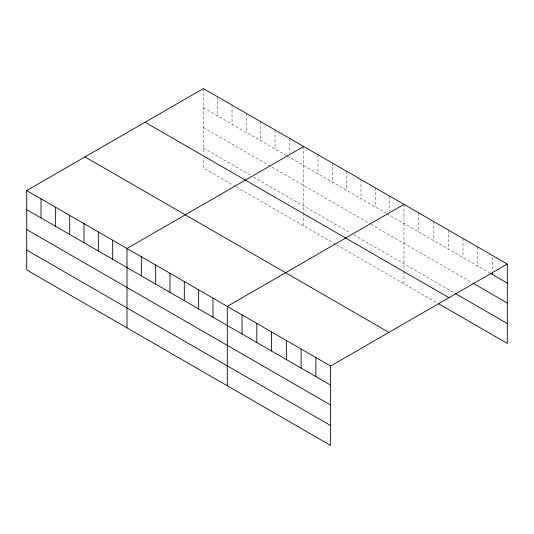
<?xml version="1.0" encoding="UTF-8"?>
<svg xmlns="http://www.w3.org/2000/svg" width="534" height="534" viewBox="0 0 534 534"><rect width="100%" height="100%" fill="white"/><g stroke="black" fill="none" stroke-linecap="round" stroke-linejoin="round"><path stroke-width="0.4" stroke-dasharray="2.67 2" d="M203.381 107.641L286.478 155.621M287.199 156.035L386.055 213.113M386.776 213.527L489.725 272.967M203.381 127.546L370.296 223.92M371.01 224.327L472.149 282.72M203.381 148.052L250.66 175.352M253.523 177.008L350.951 233.258M353.822 234.913L454.581 293.086M235.614 186.573L203.381 167.956L203.381 158.004M236.335 186.987L335.913 244.472M336.627 244.886L437.706 303.245M492.535 257.174L492.535 271.272M477.776 246.988L477.776 266.065M463.011 238.471L463.011 257.542M448.253 229.947L448.253 249.018M433.488 221.423L433.488 240.494M418.729 212.899L418.729 231.976M403.964 204.375L403.964 270.498M403.964 271.325L403.964 283.768M389.64 196.105L389.64 211.03M375.309 187.834L375.309 206.905M360.984 179.564L360.984 198.635M346.653 171.287L346.653 190.364M332.328 163.017L332.328 182.094M318.004 154.747L318.004 173.817M303.672 146.476L303.672 212.592M303.672 213.42L303.672 225.862M289.348 138.199L289.348 153.131M275.017 129.929L275.017 149.006M260.692 121.659L260.692 140.729M246.361 113.388L246.361 132.459M232.036 105.111L232.036 124.188M217.705 96.841L217.705 115.918M203.381 88.571L203.381 153.859"/><path stroke-width="0.8" d="M26.7 190.571L330.619 366.044L330.619 445.429L26.7 269.964L26.7 190.571L203.381 88.571L507.3 264.036L507.3 343.429L438.414 303.652M303.672 146.476L126.992 248.477L126.992 327.869M403.964 204.375L227.29 306.382L227.29 385.775M330.619 366.044L507.3 264.036M490.432 273.368L507.3 283.113M472.857 283.127L507.3 303.012M455.282 293.486L507.3 323.524M145.074 122.233L448.994 297.698M85.006 156.909L388.926 332.382M26.7 209.648L330.619 385.114M26.7 229.553L330.619 405.019M26.7 250.059L330.619 425.525M492.535 272.1L492.535 274.589M315.861 357.52L315.861 376.59M301.096 348.996L301.096 368.066M286.337 340.472L286.337 359.549M271.572 331.948L271.572 351.025M256.814 323.43L256.814 342.501M242.049 314.906L242.049 333.977M212.959 298.112L212.959 317.183M198.635 289.835L198.635 308.912M184.303 281.565L184.303 300.642M169.979 273.295L169.979 292.365M155.648 265.024L155.648 284.095M141.323 256.747L141.323 275.824M112.667 240.207L112.667 259.277M98.336 231.936L98.336 251.007M84.012 223.659L84.012 242.736M69.68 215.389L69.68 234.466M55.356 207.119L55.356 226.189M41.025 198.848L41.025 217.919"/></g></svg>
